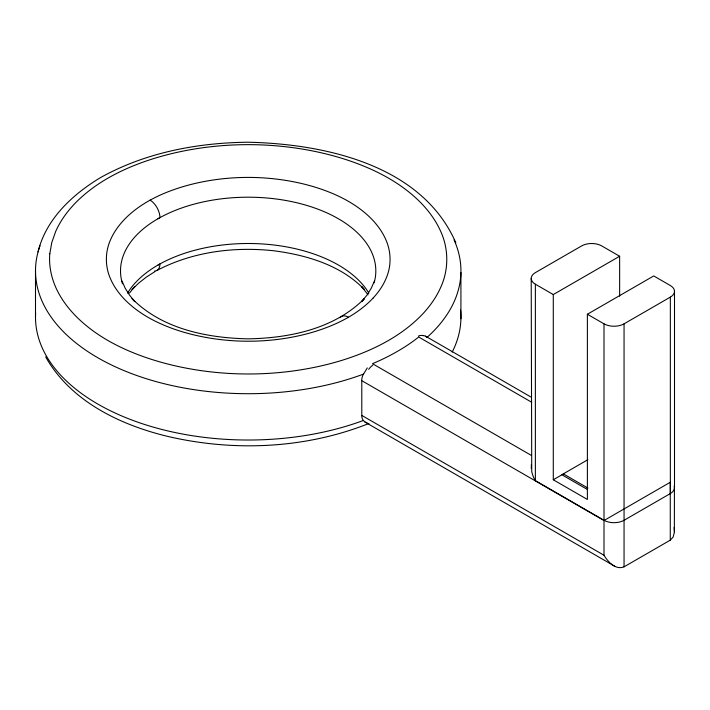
<?xml version="1.0" encoding="UTF-8"?>
<svg xmlns="http://www.w3.org/2000/svg" width="710" height="710" viewBox="0 0 710 710"><rect width="100%" height="100%" fill="white"/><g stroke="black" fill="none" stroke-linecap="round" stroke-linejoin="round"><path stroke-width="1.06" d="M531.213 278.427L531.728 471.6A26.652 21.761 60 0 0 535.189 480.528L604.006 520.288L604.006 323.84L587.383 314.246L587.383 499.458L553.285 479.774L553.285 294.561L619.635 256.257L619.635 296.185M587.383 314.246L653.724 275.942L670.346 285.535A14.182 8.192 0 0 1 670.346 297.117L670.346 493.565L624.054 520.288A14.182 8.192 0 0 1 604.21 520.403L670.267 482.267L670.267 540.159L624.054 566.837C615.65 570.325 607.902 561.832 604.006 555.255L361.798 415.421L361.798 380.684L604.006 520.519L604.006 555.255M674.5 291.331L674.5 487.77M670.267 540.159L673.115 537.079L674.367 532.331L674.42 487.877M674.402 531.763L674.118 527.441M531.382 464.526L531.284 468.529M38.047 251.935C45.919 219.053 72.633 194.318 100.66 177.518C145.461 152.57 197.309 142.719 248.207 142.222C324.914 143.952 421.944 164.933 455.847 242.82M374.383 281.116L371.286 288.18L367.017 295.049L361.63 301.652L364.408 298.582C334.339 328.881 289.476 338.12 248.216 338.839C207 338.022 162.049 328.97 132.051 298.582L134.838 301.643L129.451 295.041L125.173 288.171L122.058 281.107M367.292 367.904L363.538 374.09A212.716 122.812 0 0 1 127.747 372.12A212.716 122.812 0 0 1 40.017 245.74M129.442 293.07L134.838 286.476L132.752 288.775M373.247 297.925C357.671 314.53 336.558 324.798 315.071 331.508A144.591 83.478 0 0 1 275.853 339.637C255.245 342.025 234.327 341.714 213.79 338.714A145.763 84.162 0 0 1 175.299 329.52C157.513 323.37 140.278 314.583 126.629 301.422A145.772 84.162 0 0 1 110.68 279.19C104.947 266.72 104.947 251.917 110.68 239.447A145.683 84.108 0 0 1 126.629 217.224C140.757 203.584 158.703 194.655 177.172 188.496A145.692 84.117 0 0 1 214.748 179.772C237.229 176.577 260.162 176.63 282.633 179.914A145.772 84.162 0 0 1 321.142 189.126C338.918 195.268 356.154 204.063 369.795 217.224A145.763 84.162 0 0 1 385.734 239.447C390.802 250.63 391.521 263.703 387.323 275.276A144.591 83.478 0 0 1 373.247 297.916M132.051 289.538L138.672 283.121L146.322 277.104L154.975 271.575M157.922 218.769L159.936 217.624A14.182 8.005 61.1 0 0 150.129 200.131M157.922 265.079L159.936 263.942A14.182 8.005 61.1 0 1 154.638 271.025M604.006 323.84A14.182 8.192 0 0 0 624.054 323.84L670.346 297.117M553.285 479.774L561.929 474.786A14.182 8.192 -60 0 1 563.314 473.872L587.836 459.716M157.07 270.395C192.65 251.677 234.238 246.477 273.891 250.781C306.605 255.059 340.889 265.087 364.372 289.538L361.585 286.476L368.037 294.792M368.96 423.453C305.69 448.684 234.548 451.826 168.439 436.579C120.434 425.121 70.858 401.487 45.68 356.926M367.043 422.716L365.038 422.086L363.342 420.48A13.934 9.638 -47.4 0 1 361.709 415.457M423.382 335.519L425.485 336.149L531.178 397.165M619.635 256.257L601.707 245.908A14.182 8.192 0 0 0 581.659 245.908L535.367 272.631A14.182 8.192 0 0 0 535.367 284.213L535.367 480.661M535.367 284.213L553.285 294.561M531.754 402.295L418.696 337.019A201.844 116.538 0 0 1 397.369 351.388A201.844 116.538 0 0 1 372.475 363.689L531.533 455.527M563.314 473.872L587.942 488.089M561.929 474.786L587.498 489.545M365.038 422.086L614.718 566.225M425.485 336.149L426.95 337.481A212.716 122.812 0 0 0 454.054 239.918M624.054 323.84L624.054 566.837M460.914 272.533L460.914 318.763M35.5 270.901L35.5 317.219M127.587 293.088A127.649 73.698 0 0 1 248.207 243.494A127.649 73.698 0 0 1 368.836 293.079M122.51 283.876A127.649 73.698 0 0 1 247.222 197.202A127.649 73.698 0 0 1 374.143 282.802M340.099 317.61A14.182 8.192 60 0 1 348.486 317.219M674.118 486.137A14.182 8.192 0 0 1 670.267 493.61M418.438 336.096A13.366 9.186 85.1 0 1 423.355 335.715M460.568 310.075A212.716 122.812 0 0 1 452.163 352.116M363.342 420.48A212.716 122.812 0 0 1 143.136 423.994A212.716 122.812 0 0 1 35.624 312.986M361.701 380.729A13.951 9.647 -47.4 0 1 363.431 374.072M427.003 337.392A13.951 6.23 -68.7 0 1 427.145 337.605M368.685 369.36A13.366 8.715 -63.8 0 1 372.786 365.188M49.806 253.701C48.804 265.123 51.067 276.669 55.664 287.142A204.081 117.824 0 0 0 78.002 318.266C97.101 336.691 121.232 348.992 146.136 357.591A204.072 117.824 0 0 0 200.025 370.469C231.93 375.137 264.502 375.155 296.416 370.505A202.696 117.026 0 0 0 341.812 360.387C371.889 350.997 401.452 336.62 423.267 313.358A202.696 117.026 0 0 0 440.795 287.151C448.791 269.676 448.755 248.961 440.741 231.495A204.072 117.824 0 0 0 418.43 200.389C399.331 181.955 375.2 169.654 350.305 161.046A204.081 117.824 0 0 0 296.398 148.15C264.493 143.482 231.93 143.482 200.025 148.15A203.956 117.754 0 0 0 146.136 161.046C121.232 169.654 97.101 181.973 77.993 200.389A203.956 117.754 0 0 0 55.664 231.504L51.777 242.527L49.806 253.701"/></g></svg>
